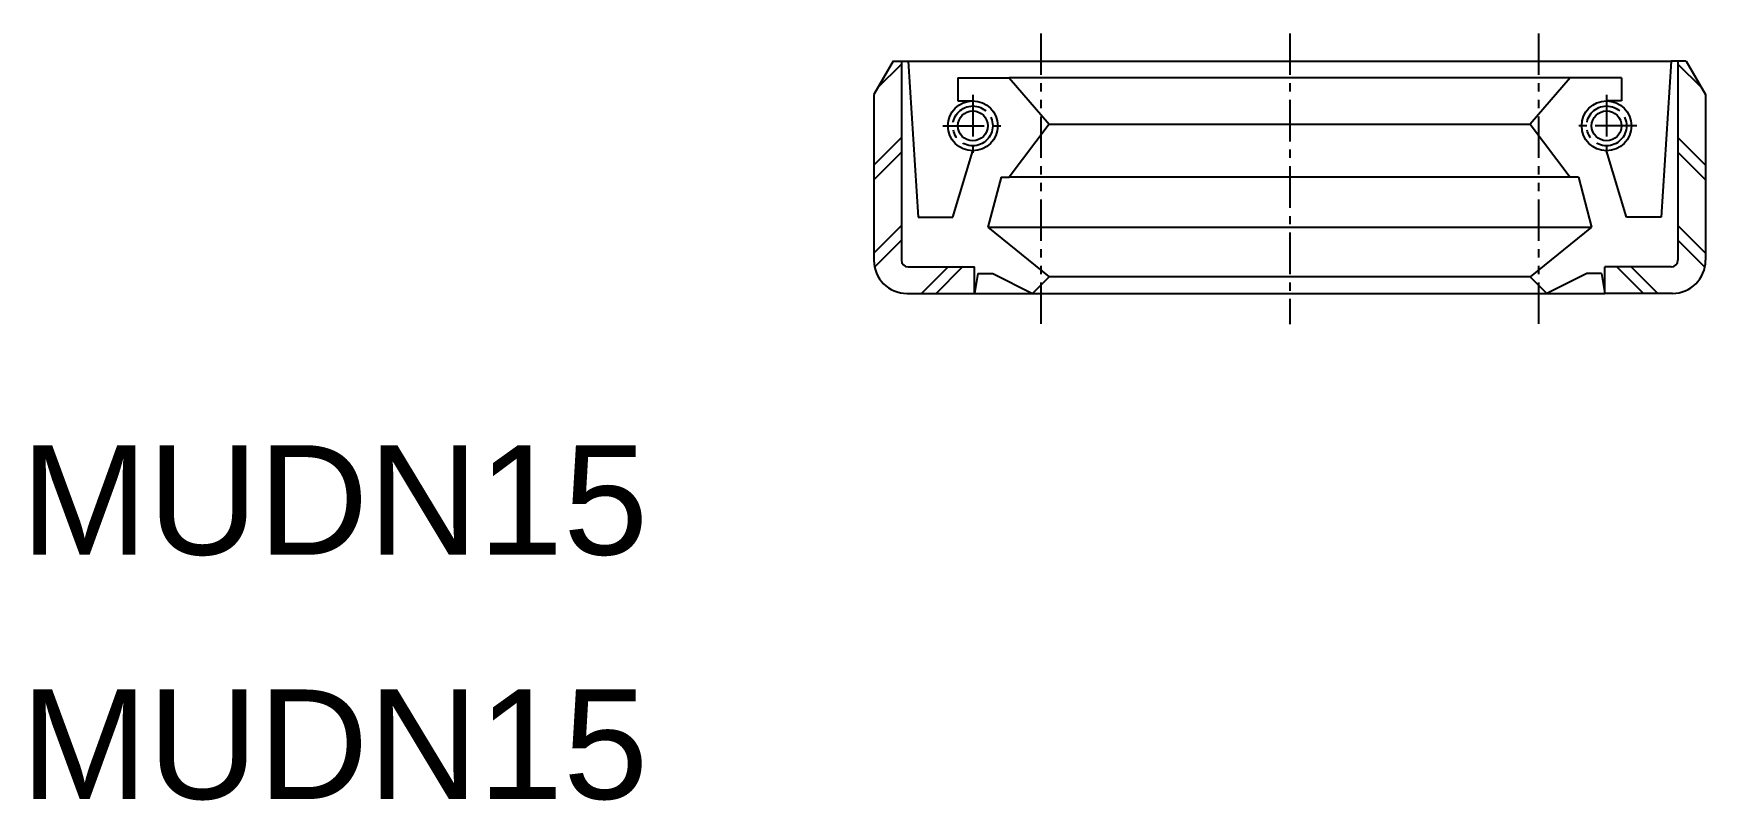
# Model space of a CAD drawing. Extents: x 393.2 to 443.5, y 572.1 to 595.2.
import ezdxf
from ezdxf.enums import TextEntityAlignment as Align

# ---------------------------------------------------------------- set-up
doc = ezdxf.new("R2010")
doc.units = 0
doc.linetypes.add('CENTER', pattern=[2, 1.25, -0.25, 0.25, -0.25])
doc.linetypes.add('PHANTOM', pattern=[2.5, 1.25, -0.25, 0.25, -0.25, 0.25, -0.25])
doc.layers.get('0').update_dxf_attribs({"linetype": 'CONTINUOUS'})
doc.layers.add('CENTER', color=1, linetype='CENTER')

msp = doc.modelspace()

# ---------------------------------------------------------------- linework, layer by layer
at = {"color": 3, "linetype": 'PHANTOM'}
for p, q in [((423.51, 595.241), (423.51, 586.487)), ((438.51, 595.241), (438.51, 586.487))]:
    msp.add_line(p, q, dxfattribs=at)
at = {"color": 7, "linetype": 'CONTINUOUS'}
for p, q in [((419.06, 594.407), (418.478, 593.407)), ((419.06, 594.407), (419.51, 594.407)), ((419.31, 594.407), (419.31, 588.407)), ((419.51, 594.407), (419.81, 589.707)), ((419.51, 594.407), (442.51, 594.407)), ((442.51, 594.407), (442.21, 589.707)), ((442.96, 594.407), (442.51, 594.407)), ((442.71, 594.407), (442.71, 588.407)), ((442.96, 594.407), (443.543, 593.407)), ((421.01, 593.907), (422.56, 593.907)), ((421.01, 593.907), (421.01, 593.207)), ((422.56, 593.907), (423.76, 592.507)), ((439.46, 593.907), (422.56, 593.907)), ((439.46, 593.907), (438.26, 592.507)), ((441.01, 593.907), (439.46, 593.907)), ((441.01, 593.907), (441.01, 593.207)), ((418.478, 593.407), (418.478, 588.407)), ((421.01, 593.207), (421.46, 593.207)), ((441.01, 593.207), (440.56, 593.207)), ((443.543, 593.407), (443.543, 588.407)), ((423.76, 592.507), (422.56, 590.907)), ((423.76, 592.507), (438.26, 592.507)), ((438.26, 592.507), (439.46, 590.907)), ((420.86, 589.707), (421.46, 591.707)), ((441.16, 589.707), (440.56, 591.707)), ((422.31, 590.907), (421.91, 589.407)), ((422.31, 590.907), (422.56, 590.907)), ((439.46, 590.907), (422.56, 590.907)), ((439.71, 590.907), (439.46, 590.907)), ((439.71, 590.907), (440.11, 589.407)), ((419.81, 589.707), (420.86, 589.707)), ((442.21, 589.707), (441.16, 589.707)), ((421.91, 589.407), (423.76, 587.907)), ((421.91, 589.407), (440.11, 589.407)), ((440.11, 589.407), (438.26, 587.907)), ((419.51, 588.207), (421.51, 588.207)), ((421.51, 587.407), (421.51, 588.207)), ((442.51, 588.207), (440.51, 588.207)), ((440.51, 587.407), (440.51, 588.207)), ((421.61, 588.007), (422.06, 588.007)), ((423.76, 587.907), (423.26, 587.407)), ((438.26, 587.907), (423.76, 587.907)), ((438.26, 587.907), (438.76, 587.407)), ((440.41, 588.007), (439.96, 588.007)), ((419.478, 587.407), (421.51, 587.407)), ((421.51, 587.407), (440.51, 587.407)), ((442.543, 587.407), (440.51, 587.407))]:
    msp.add_line(p, q, dxfattribs=at)
at = {"color": 3, "linetype": 'CONTINUOUS'}
for p, q in [((418.589, 593.598), (419.31, 594.319)), ((443.432, 593.598), (442.71, 594.319)), ((418.478, 591.273), (419.31, 592.105)), ((418.478, 590.835), (419.31, 591.668)), ((443.543, 591.273), (442.71, 592.105)), ((443.543, 590.835), (442.71, 591.668)), ((418.478, 588.621), (419.31, 589.453)), ((443.543, 588.621), (442.71, 589.453)), ((418.499, 588.204), (419.31, 589.016)), ((443.522, 588.204), (442.71, 589.016)), ((419.917, 587.409), (420.716, 588.207)), ((420.353, 587.407), (421.153, 588.207)), ((441.668, 587.407), (440.868, 588.207)), ((442.103, 587.409), (441.305, 588.207))]:
    msp.add_line(p, q, dxfattribs=at)
for p, q in [((421.61, 588.007), (421.51, 587.407)), ((422.06, 588.007), (423.26, 587.407)), ((439.96, 588.007), (438.76, 587.407)), ((440.41, 588.007), (440.51, 587.407))]:
    msp.add_line(p, q)
at = {"color": 7, "linetype": 'CONTINUOUS'}
for centre, radius in [((421.46, 592.457), 0.75), ((440.56, 592.457), 0.75), ((421.46, 592.457), 0.45), ((440.56, 592.457), 0.45)]:
    msp.add_circle(centre, radius, dxfattribs=at)
for centre, radius, start, end in [((419.478, 588.407), 1, 180, 270), ((419.51, 588.407), 0.2, 180, 270), ((442.51, 588.407), 0.2, 270, 360), ((442.543, 588.407), 1, 270, 0)]:
    msp.add_arc(centre, radius, start, end, dxfattribs=at)
at = {"layer": 'CENTER', "color": 1, "linetype": 'CENTER'}
for p, q in [((431.01, 595.241), (431.01, 586.487)), ((421.46, 593.39), (421.46, 591.489)), ((440.56, 593.39), (440.56, 591.489)), ((420.552, 592.457), (422.384, 592.457)), ((441.469, 592.457), (439.637, 592.457))]:
    msp.add_line(p, q, dxfattribs=at)
for centre in [(421.46, 592.457), (440.56, 592.457)]:
    msp.add_circle(centre, 0.6, dxfattribs=at)

# ---------------------------------------------------------------- texts
at = {"color": 7, "linetype": 'CONTINUOUS', "width": 1.041667}
for p in [(392.773, 578.547), (392.773, 571.187)]:
    msp.add_text('MUDN15', height=3.3, dxfattribs=at).set_placement(p, align=Align.BOTTOM_LEFT)

doc.saveas('drawing.dxf')
